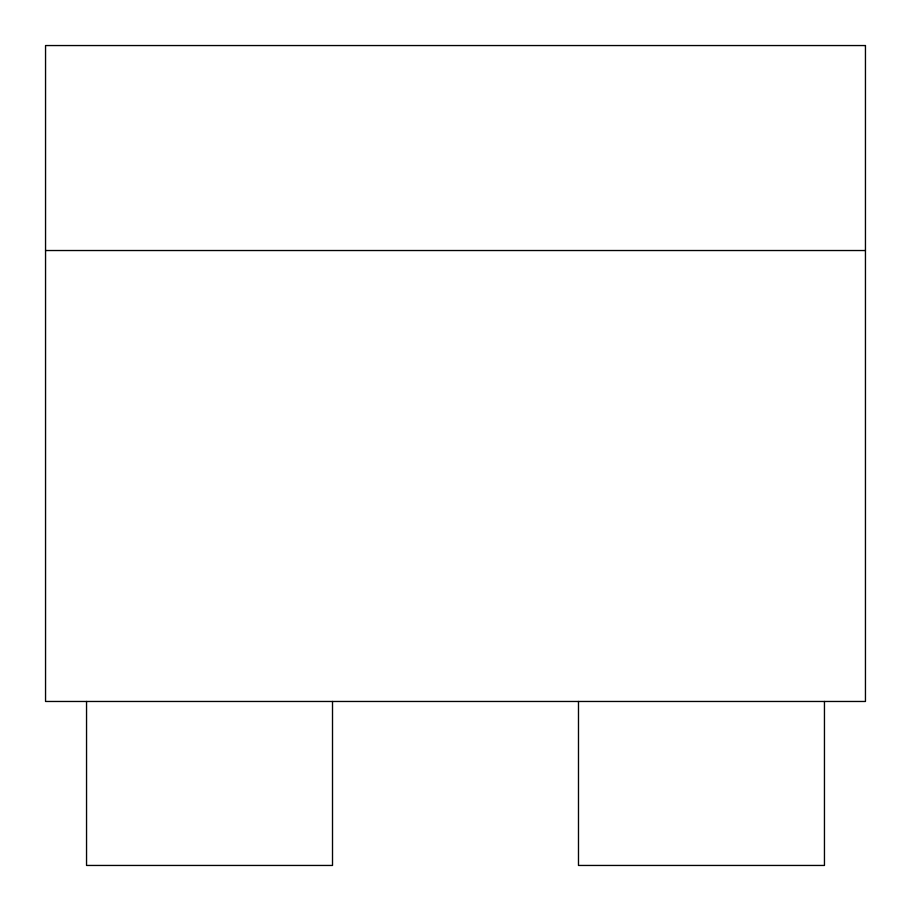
<?xml version="1.0" encoding="UTF-8"?>
<svg xmlns="http://www.w3.org/2000/svg" width="911" height="911" viewBox="0 0 911 911"><rect width="100%" height="100%" fill="white"/><g stroke="black" fill="none" stroke-linecap="round" stroke-linejoin="round"><path stroke-width="1.37" d="M45.55 250.525L865.45 250.525M824.455 701.47L824.455 865.45L578.485 865.45L578.485 701.47M332.515 701.47L332.515 865.45L86.545 865.45L86.545 701.47M865.45 45.55L45.55 45.55L45.55 701.47L865.45 701.47L865.45 45.55"/></g></svg>
